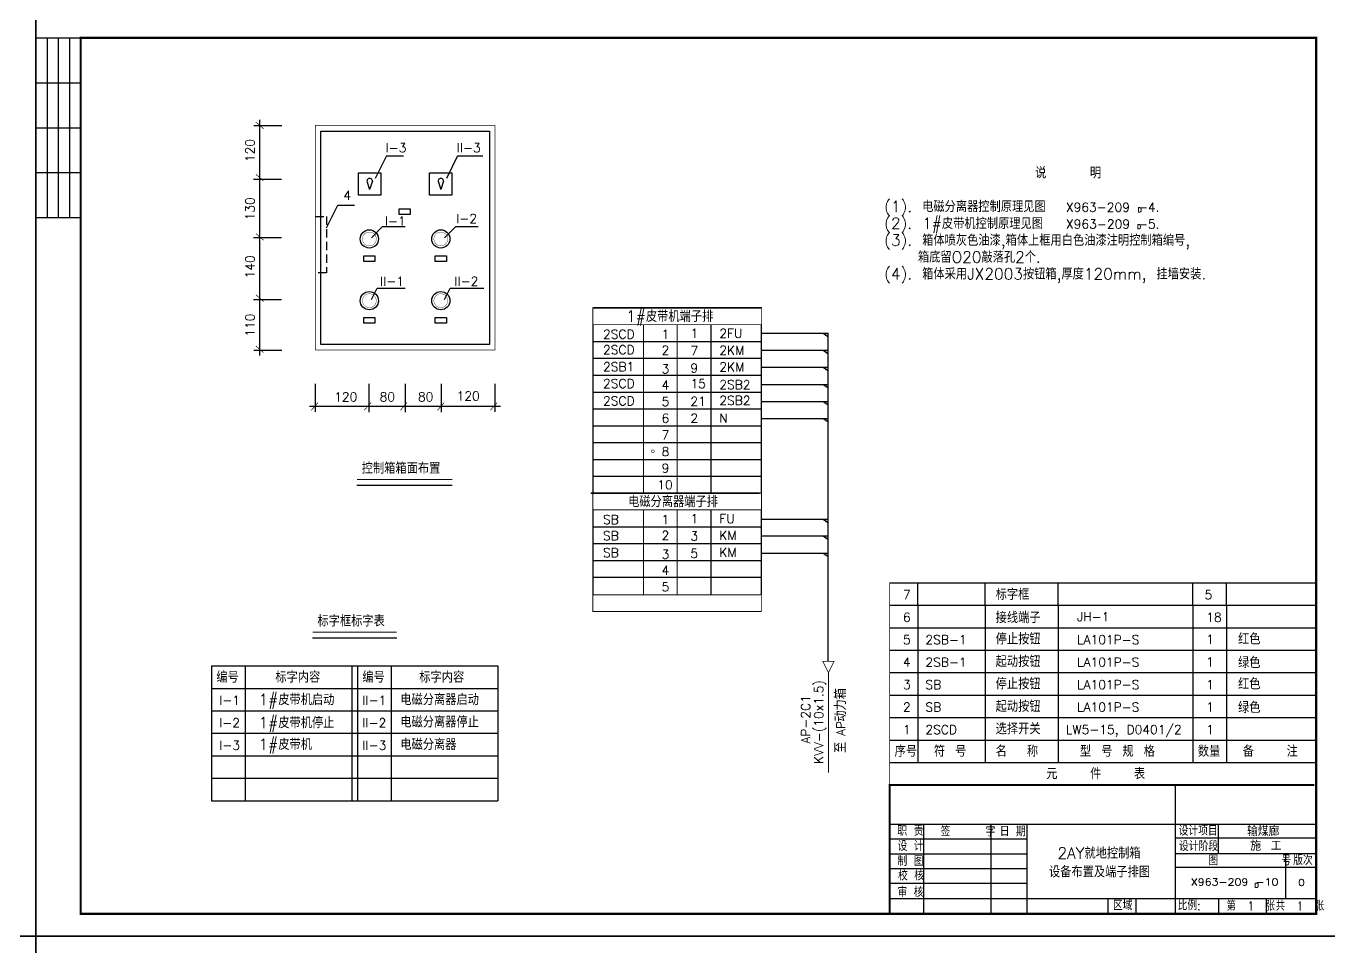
# Model space of a CAD drawing. Extents: x 385 to 3225, y -5 to 1635.
# Drawn here: x 2011 to 2591, y 810 to 1220 of the extents above; entities that cross this region are included whole.
import ezdxf

# ---------------------------------------------------------------- set-up
doc = ezdxf.new("R2010")
doc.units = 0
doc.header["$LTSCALE"] = 30
doc.header["$MEASUREMENT"] = 0
doc.linetypes.add('HIDDEN2', pattern=[0.1875, 0.125, -0.0625])
doc.layers.get('0').update_dxf_attribs({"linetype": 'CONTINUOUS'})
doc.layers.add('HZ', color=3, linetype='CONTINUOUS')
doc.layers.add('SY', color=1, linetype='HIDDEN2')
doc.styles.add('163', font='SimSun.ttf', dxfattribs={"width": 0.99})
doc.styles.add('HZ', font='txt', dxfattribs={"bigfont": 'hztxt'})

# ---------------------------------------------------------------- blocks, each defined once
blk = doc.blocks.new('*X2')
at = {"color": 0}
for p, q in [((257.8125, 176.25), (257.8125, 176.25)), ((258.125, 176.25), (258.125, 176.25)), ((258.28125, 175.9375), (258.28125, 175.9375)), ((258.4375, 176.25), (258.4375, 176.25)), ((258.59375, 175.9375), (258.59375, 175.9375)), ((258.75, 176.25), (258.75, 176.25)), ((258.75, 175.625), (258.75, 175.625)), ((258.90625, 175.9375), (258.90625, 175.9375)), ((259.0625, 176.25), (259.0625, 176.25)), ((259.0625, 175.625), (259.0625, 175.625)), ((259.21875, 175.9375), (259.21875, 175.9375)), ((259.21875, 175.3125), (259.21875, 175.3125)), ((259.375, 176.25), (259.375, 176.25)), ((259.375, 175.625), (259.375, 175.625)), ((259.53125, 175.9375), (259.53125, 175.9375)), ((259.53125, 175.3125), (259.53125, 175.3125)), ((259.6875, 176.25), (259.6875, 176.25)), ((259.6875, 175.625), (259.6875, 175.625)), ((259.6875, 175), (259.6875, 175))]:
    blk.add_line(p, q, dxfattribs=at)
blk = doc.blocks.new('网易电气')
blk.add_hatch(color=1).paths.add_polyline_path([(143, 252, 1), (142, 252, 1)])
at = {"color": 7}
for p, q in [((120, 234), (120, 264)), ((120, 264), (187, 264)), ((187, 234), (120, 234)), ((122, 236), (122, 262)), ((122, 262), (186, 262)), ((122, 250), (186, 250)), ((186, 236), (122, 236)), ((186, 262), (186, 236)), ((187, 264), (187, 234))]:
    blk.add_line(p, q, dxfattribs=at)
at = {"color": 3, "style": '163'}
for s, height, p in [('中国电气行业网络家园；因为专业，所以完美', 1.84, (126, 246)), ('=', 4, (133, 257)), ('编辑部：ivpinfo@service.netease.com', 1.63, (135, 241)), ('网易  NETEASE ', 3.2, (139, 257))]:
    blk.add_text(s, height=height, dxfattribs=at).set_placement(p)
at = {"color": 1, "style": '163'}
for s, height, p in [('网易  电气   co.163.com', 2.27, (134, 251)), ('本图纸由浩辰ICAD软件提供技术支持', 1.49, (138, 237))]:
    blk.add_text(s, height=height, dxfattribs=at).set_placement(p)
at = {"color": 3, "style": '163', "text_generation_flag": 2}
blk.add_text('=', height=4, dxfattribs=at).set_placement((174, 257))
blk = doc.blocks.new('电气图签')
at = {"xscale": 100, "yscale": 100, "zscale": 100}
blk.add_blockref('网易电气', (-8213, -22208), dxfattribs=at)

msp = doc.modelspace()

# ---------------------------------------------------------------- linework, layer by layer
for p, q in [((2015, 1225), (2015, 815)), ((2015, 815), (2015, 1225)), ((2015, 1215), (2035, 1215)), ((2020, 1215), (2020, 1135)), ((2025, 1215), (2025, 1135)), ((2030, 1215), (2030, 1135)), ((2015, 1195), (2035, 1195)), ((2114.52, 1178.51), (2114.52, 1073.51)), ((2015, 1175), (2035, 1175)), ((2112.02, 1176.01), (2124.52, 1176.01)), ((2141.92, 1173.51), (2216.92, 1173.51)), ((2141.92, 1078.51), (2141.92, 1173.51)), ((2216.92, 1173.51), (2216.92, 1078.51)), ((2171.13, 1162.44), (2166.13, 1152.44)), ((2171.13, 1162.44), (2178.63, 1162.44)), ((2202.78, 1162.44), (2197.78, 1152.44)), ((2202.81, 1162.43), (2214.02, 1162.43)), ((2015, 1155), (2035, 1155)), ((2158.63, 1154.94), (2168.63, 1154.94)), ((2158.63, 1144.94), (2158.63, 1154.94)), ((2168.63, 1154.94), (2168.63, 1144.94)), ((2190.28, 1144.94), (2190.28, 1154.94)), ((2190.28, 1154.94), (2200.28, 1154.94)), ((2200.28, 1154.94), (2200.28, 1144.94)), ((2111.88, 1152.07), (2124.4, 1152.07)), ((2162.42, 1151.17), (2163.63, 1147.44)), ((2164.85, 1151.17), (2163.63, 1147.44)), ((2194.06, 1151.17), (2195.28, 1147.44)), ((2196.49, 1151.17), (2195.28, 1147.44)), ((2168.63, 1144.94), (2158.63, 1144.94)), ((2200.28, 1144.94), (2190.28, 1144.94)), ((2144.42, 1130.44), (2149.42, 1140.44)), ((2149.42, 1140.44), (2156.92, 1140.44)), ((2176.7, 1136.38), (2176.7, 1138.88)), ((2176.7, 1138.88), (2181.7, 1138.88)), ((2181.7, 1138.88), (2181.7, 1136.38)), ((2015, 1135), (2035, 1135)), ((2164.42, 1126.01), (2169.42, 1131.01)), ((2169.42, 1131.01), (2179.42, 1131.01)), ((2181.7, 1136.38), (2176.7, 1136.38)), ((2196.92, 1126.01), (2201.92, 1131.01)), ((2201.92, 1131.01), (2211.92, 1131.01)), ((2111.88, 1126.15), (2124.4, 1126.15)), ((2160.99, 1117.98), (2165.99, 1117.98)), ((2160.99, 1115.48), (2160.99, 1117.98)), ((2165.99, 1115.48), (2160.99, 1115.48)), ((2165.99, 1117.98), (2165.99, 1115.48)), ((2192.81, 1115.48), (2192.81, 1117.98)), ((2192.81, 1117.98), (2197.81, 1117.98)), ((2197.81, 1115.48), (2192.81, 1115.48)), ((2197.81, 1117.98), (2197.81, 1115.48)), ((2164.42, 1098.51), (2166.92, 1103.51)), ((2166.92, 1103.51), (2179.42, 1103.51)), ((2196.92, 1098.51), (2199.42, 1103.51)), ((2199.42, 1103.51), (2214.42, 1103.51)), ((2111.88, 1098.44), (2124.4, 1098.44)), ((2160.99, 1087.98), (2160.99, 1090.48)), ((2160.99, 1090.48), (2165.99, 1090.48)), ((2165.99, 1090.48), (2165.99, 1087.98)), ((2192.81, 1090.48), (2197.81, 1090.48)), ((2192.81, 1087.98), (2192.81, 1090.48)), ((2197.81, 1090.48), (2197.81, 1087.98)), ((2165.99, 1087.98), (2160.99, 1087.98)), ((2197.81, 1087.98), (2192.81, 1087.98)), ((2262.99, 1087.32), (2262.99, 1012.32)), ((2315.49, 1087.32), (2315.49, 1012.32)), ((2337.99, 1087.32), (2337.99, 1012.32)), ((2262.99, 1079.82), (2337.99, 1079.82)), ((2337.9, 1083.49), (2367.83, 1083.49)), ((2365.48, 1083.48), (2367.55, 1082.06)), ((2112.02, 1076.01), (2124.52, 1076.01)), ((2216.92, 1078.51), (2141.92, 1078.51)), ((2337.9, 1075.9), (2367.83, 1075.9)), ((2365.48, 1075.89), (2367.55, 1074.47)), ((2262.99, 1072.32), (2337.99, 1072.32)), ((2337.9, 1068.31), (2367.83, 1068.31)), ((2365.48, 1068.31), (2367.55, 1066.88)), ((2262.99, 1064.82), (2337.99, 1064.82)), ((2139.42, 1061), (2139.42, 1048.5)), ((2163.3, 1060.91), (2163.3, 1048.4)), ((2179.4, 1060.91), (2179.4, 1048.4)), ((2195.5, 1060.91), (2195.5, 1048.4)), ((2219.42, 1061), (2219.42, 1048.5)), ((2262.99, 1057.32), (2337.99, 1057.32)), ((2337.9, 1060.73), (2367.83, 1060.73)), ((2365.48, 1060.72), (2367.55, 1059.29)), ((2136.92, 1051), (2221.92, 1051)), ((2262.99, 1049.82), (2337.99, 1049.82)), ((2337.9, 1053.14), (2367.83, 1053.14)), ((2365.48, 1053.13), (2367.55, 1051.71)), ((2337.9, 1045.55), (2367.83, 1045.55)), ((2365.48, 1045.54), (2367.55, 1044.12)), ((2262.99, 1042.32), (2337.99, 1042.32)), ((2262.99, 1034.82), (2337.99, 1034.82)), ((2262.99, 1027.32), (2337.99, 1027.32)), ((2157.93, 1015.86), (2200.43, 1015.86)), ((2262.99, 1019.82), (2337.99, 1019.82)), ((2262.98, 1004.82), (2262.98, 967.22)), ((2315.48, 1004.82), (2315.48, 967.22)), ((2337.98, 1004.82), (2337.98, 967.22)), ((2337.9, 1000.67), (2367.83, 1000.67)), ((2365.48, 1000.67), (2367.55, 999.24)), ((2262.98, 997.32), (2337.98, 997.32)), ((2337.9, 993.22), (2367.83, 993.22)), ((2365.48, 993.22), (2367.55, 991.79)), ((2262.98, 989.82), (2337.98, 989.82)), ((2262.98, 982.32), (2337.98, 982.32)), ((2337.9, 985.6), (2367.83, 985.6)), ((2365.48, 985.59), (2367.55, 984.17)), ((2262.98, 974.82), (2337.98, 974.82)), ((2395.11, 972.37), (2585.11, 972.37)), ((2407.61, 962.37), (2407.61, 972.37)), ((2437.61, 962.37), (2437.61, 972.37)), ((2470.11, 962.37), (2470.11, 972.37)), ((2530.11, 962.37), (2530.11, 972.37)), ((2545.11, 962.37), (2545.11, 972.37)), ((2545.11, 972.37), (2545.11, 972.37)), ((2395.11, 962.37), (2585.11, 962.37)), ((2407.61, 962.37), (2407.61, 892.37)), ((2437.61, 962.37), (2437.61, 892.37)), ((2470.11, 962.37), (2470.11, 892.37)), ((2530.11, 962.37), (2530.11, 892.37)), ((2545.11, 962.37), (2545.11, 892.37)), ((2395.11, 952.37), (2585.11, 952.37)), ((2138.2, 947.87), (2175.7, 947.87)), ((2395.11, 942.37), (2585.11, 942.37)), ((2093.2, 935.37), (2220.7, 935.37)), ((2093.2, 935.37), (2093.2, 875.37)), ((2108.2, 935.37), (2108.2, 875.37)), ((2155.7, 935.37), (2155.7, 875.37)), ((2158.2, 935.37), (2158.2, 875.37)), ((2173.2, 935.37), (2173.2, 875.37)), ((2220.7, 935.37), (2220.7, 875.37)), ((2395.11, 932.37), (2585.11, 932.37)), ((2093.2, 925.37), (2220.7, 925.37)), ((2395.11, 922.37), (2585.11, 922.37)), ((2093.2, 915.37), (2220.7, 915.37)), ((2395.11, 912.37), (2585.11, 912.37)), ((2093.2, 905.37), (2220.7, 905.37)), ((2395.11, 902.37), (2585.11, 902.37)), ((2093.2, 895.37), (2220.7, 895.37)), ((2395.11, 892.37), (2585.11, 892.37)), ((2093.2, 885.37), (2220.7, 885.37)), ((2093.2, 875.37), (2220.7, 875.37)), ((2395.49, 864.98), (2584.54, 864.98)), ((2015, 815), (1435, 815)), ((1435, 815), (2015, 815)), ((2015, 405), (2015, 815)), ((2015, 815), (2595, 815)), ((2015, 815), (2035, 815)), ((2015, 815), (2015, 405)), ((2595, 815), (2015, 815))]:
    msp.add_line(p, q)
for points, const_width in [([(2035, 825), (2035, 1215), (2585, 1215), (2585, 825), (2035, 825)], 1), ([(2112.97, 1177.5), (2116.4, 1174.5)], 0.3), ([(2139.42, 1076.01), (2139.42, 1176.01), (2219.42, 1176.01)], 0.3), ([(2139.42, 1076.01), (2219.42, 1076.01), (2219.42, 1176.01)], 0.3), ([(2112.97, 1154.26), (2116.4, 1151.26)], 0.3), ([(2112.97, 1127.9), (2116.4, 1124.9)], 0.3), ([(2112.97, 1100.64), (2116.4, 1097.64)], 0.3), ([(2263, 1087.31), (2263, 1094.81), (2338, 1094.81), (2338, 1087.31), (2263, 1087.31)], 0.4), ([(2285.5, 1087.31), (2285.5, 1012.31)], 0.4), ([(2300.5, 1087.31), (2300.5, 1012.31)], 0.4), ([(2367.69, 1083.49), (2367.69, 937.54)], 0.5), ([(2112.97, 1077.85), (2116.4, 1074.85)], 0.3), ([(2140.65, 1052.62), (2137.65, 1049.18)], 0.3), ([(2164.22, 1052.62), (2161.21, 1049.18)], 0.3), ([(2180.32, 1052.62), (2177.32, 1049.18)], 0.3), ([(2196.82, 1052.62), (2193.81, 1049.18)], 0.3), ([(2220.38, 1052.62), (2217.38, 1049.18)], 0.3), ([(2157.93, 1018.36), (2200.43, 1018.36)], 0.4), ([(2263.02, 1012.31), (2338.02, 1012.31), (2338.02, 1004.81), (2263.02, 1004.81), (2263.02, 1012.31)], 0.4), ([(2285.49, 1004.81), (2285.49, 967.22)], 0.4), ([(2300.49, 1004.81), (2300.49, 967.22)], 0.4), ([(2395.11, 962.37), (2395.11, 972.37)], 0.4), ([(2262.99, 967.06), (2337.99, 967.06), (2337.99, 959.56), (2262.99, 959.56), (2262.99, 967.06)], 0.4), ([(2395.11, 882.37), (2395.11, 962.37)], 0.4), ([(2138.2, 950.37), (2175.7, 950.37)], 0.4), ([(2365.36, 937.37), (2370.36, 937.37), (2367.86, 932.37), (2365.36, 937.37)], 0.3), ([(2367.86, 932.52), (2367.86, 887.89)], 0.5), ([(2584.16, 882.37), (2395.11, 882.37), (2395.11, 825)], 1)]:
    msp.add_lwpolyline(points, dxfattribs=dict(const_width=const_width))
for points, const_width in [([(2160.42, 1125.48, 1), (2166.57, 1125.48, 1)], 0.15), ([(2192.23, 1125.48, 1), (2198.38, 1125.48, 1)], 0.15), ([(2160.42, 1097.98, 1), (2166.57, 1097.98, 1)], 0.15), ([(2192.23, 1097.98, 1), (2198.38, 1097.98, 1)], 0.15), ([(2289.07, 1030.9, 1), (2290.32, 1030.9, 1)], 0.25)]:
    msp.add_lwpolyline(points, format="xyb", close=True, dxfattribs=dict(const_width=const_width))
for centre in [(2163.49, 1125.48), (2195.31, 1125.48), (2163.49, 1097.98), (2195.31, 1097.98)]:
    msp.add_circle(centre, 4.06)
for centre, radius, start, end in [((2163.64, 1151.22), 1.22, 357.80809, 182.19191), ((2076.74, 1154.55), 88.17, 357.80448, 357.80809), ((2195.28, 1151.22), 1.22, 357.80809, 182.19191), ((2108.39, 1154.55), 88.17, 357.80448, 357.80809)]:
    msp.add_arc(centre, radius, start, end)
for p in [(2263.37, 1094.82), (2263.75, 1094.82), (2264.13, 1094.82), (2264.51, 1094.82), (2264.89, 1094.82), (2265.27, 1094.82), (2265.65, 1094.82), (2266.03, 1094.82), (2266.41, 1094.82), (2266.79, 1094.82), (2267.17, 1094.82), (2267.55, 1094.82), (2267.93, 1094.82), (2268.31, 1094.82), (2268.69, 1094.82), (2269.08, 1094.82), (2269.46, 1094.82), (2269.84, 1094.82), (2270.22, 1094.82), (2270.6, 1094.82), (2270.98, 1094.82), (2271.36, 1094.82), (2271.74, 1094.82), (2272.12, 1094.82), (2272.5, 1094.82), (2272.88, 1094.82), (2273.26, 1094.82), (2273.64, 1094.82), (2274.02, 1094.82), (2274.4, 1094.82), (2274.78, 1094.82), (2275.16, 1094.82), (2275.54, 1094.82), (2275.92, 1094.82), (2276.3, 1094.82), (2276.68, 1094.82), (2277.06, 1094.82), (2277.44, 1094.82), (2277.82, 1094.82), (2278.2, 1094.82), (2278.58, 1094.82), (2278.96, 1094.82), (2279.34, 1094.82), (2279.72, 1094.82), (2280.1, 1094.82), (2280.49, 1094.82), (2280.87, 1094.82), (2281.25, 1094.82), (2281.63, 1094.82), (2282.01, 1094.82), (2282.39, 1094.82), (2282.77, 1094.82), (2283.15, 1094.82), (2283.53, 1094.82), (2283.91, 1094.82), (2284.29, 1094.82), (2284.67, 1094.82), (2285.05, 1094.82), (2285.43, 1094.82), (2285.81, 1094.82), (2286.19, 1094.82), (2286.57, 1094.82), (2286.95, 1094.82), (2287.33, 1094.82), (2287.71, 1094.82), (2288.09, 1094.82), (2288.47, 1094.82), (2288.85, 1094.82), (2289.23, 1094.82), (2289.61, 1094.82), (2289.99, 1094.82), (2290.37, 1094.82), (2290.75, 1094.82), (2291.13, 1094.82), (2291.51, 1094.82), (2291.89, 1094.82), (2292.28, 1094.82), (2292.66, 1094.82), (2293.04, 1094.82), (2293.42, 1094.82), (2293.8, 1094.82), (2294.18, 1094.82), (2294.56, 1094.82), (2294.94, 1094.82), (2295.32, 1094.82), (2295.7, 1094.82), (2296.08, 1094.82), (2296.46, 1094.82), (2296.84, 1094.82), (2297.22, 1094.82), (2297.6, 1094.82), (2297.98, 1094.82), (2298.36, 1094.82), (2298.74, 1094.82), (2299.12, 1094.82), (2299.5, 1094.82), (2299.88, 1094.82), (2300.26, 1094.82), (2300.64, 1094.82), (2301.02, 1094.82), (2301.4, 1094.82), (2301.78, 1094.82), (2302.16, 1094.82), (2302.54, 1094.82), (2302.92, 1094.82), (2303.3, 1094.82), (2303.68, 1094.82), (2304.07, 1094.82), (2304.45, 1094.82), (2304.83, 1094.82), (2305.21, 1094.82), (2305.59, 1094.82), (2305.97, 1094.82), (2306.35, 1094.82), (2306.73, 1094.82), (2307.11, 1094.82), (2307.49, 1094.82), (2307.87, 1094.82), (2308.25, 1094.82), (2308.63, 1094.82), (2309.01, 1094.82), (2309.39, 1094.82), (2309.77, 1094.82), (2310.15, 1094.82), (2310.53, 1094.82), (2310.91, 1094.82), (2311.29, 1094.82), (2311.67, 1094.82), (2312.05, 1094.82), (2312.43, 1094.82), (2312.81, 1094.82), (2313.19, 1094.82), (2313.57, 1094.82), (2313.95, 1094.82), (2314.33, 1094.82), (2314.71, 1094.82), (2315.09, 1094.82), (2315.47, 1094.82), (2315.86, 1094.82), (2316.24, 1094.82), (2316.62, 1094.82), (2317, 1094.82), (2317.38, 1094.82), (2317.76, 1094.82), (2318.14, 1094.82), (2318.52, 1094.82), (2318.9, 1094.82), (2319.28, 1094.82), (2319.66, 1094.82), (2320.04, 1094.82), (2320.42, 1094.82), (2320.8, 1094.82), (2321.18, 1094.82), (2321.56, 1094.82), (2321.94, 1094.82), (2322.32, 1094.82), (2322.7, 1094.82), (2323.08, 1094.82), (2323.46, 1094.82), (2323.84, 1094.82), (2324.22, 1094.82), (2324.6, 1094.82), (2324.98, 1094.82), (2325.36, 1094.82), (2325.74, 1094.82), (2326.12, 1094.82), (2326.5, 1094.82), (2326.88, 1094.82), (2327.26, 1094.82), (2327.65, 1094.82), (2328.03, 1094.82), (2328.41, 1094.82), (2328.79, 1094.82), (2329.17, 1094.82), (2329.55, 1094.82), (2329.93, 1094.82), (2330.31, 1094.82), (2330.69, 1094.82), (2331.07, 1094.82), (2331.45, 1094.82), (2331.83, 1094.82), (2332.21, 1094.82), (2332.59, 1094.82), (2332.97, 1094.82), (2333.35, 1094.82), (2333.73, 1094.82), (2334.11, 1094.82), (2334.49, 1094.82), (2334.87, 1094.82), (2335.25, 1094.82), (2335.63, 1094.82), (2336.01, 1094.82), (2336.39, 1094.82), (2336.77, 1094.82), (2337.15, 1094.82), (2337.53, 1094.82), (2337.91, 1094.82), (2262.41, 1012.32), (2262.79, 1012.32), (2263.17, 1012.32), (2263.55, 1012.32), (2263.93, 1012.32), (2264.31, 1012.32), (2264.69, 1012.32), (2265.07, 1012.32), (2265.45, 1012.32), (2265.83, 1012.32), (2266.22, 1012.32), (2266.6, 1012.32), (2266.98, 1012.32), (2267.36, 1012.32), (2267.74, 1012.32), (2268.12, 1012.32), (2268.5, 1012.32), (2268.88, 1012.32), (2269.26, 1012.32), (2269.64, 1012.32), (2270.02, 1012.32), (2270.4, 1012.32), (2270.78, 1012.32), (2271.16, 1012.32), (2271.54, 1012.32), (2271.92, 1012.32), (2272.3, 1012.32), (2272.68, 1012.32), (2273.06, 1012.32), (2273.44, 1012.32), (2273.82, 1012.32), (2274.2, 1012.32), (2274.58, 1012.32), (2274.96, 1012.32), (2275.34, 1012.32), (2275.72, 1012.32), (2276.1, 1012.32), (2276.48, 1012.32), (2276.86, 1012.32), (2277.24, 1012.32), (2277.62, 1012.32), (2278.01, 1012.32), (2278.39, 1012.32), (2278.77, 1012.32), (2279.15, 1012.32), (2279.53, 1012.32), (2279.91, 1012.32), (2280.29, 1012.32), (2280.67, 1012.32), (2281.05, 1012.32), (2281.43, 1012.32), (2281.81, 1012.32), (2282.19, 1012.32), (2282.57, 1012.32), (2282.95, 1012.32), (2283.33, 1012.32), (2283.71, 1012.32), (2284.09, 1012.32), (2284.47, 1012.32), (2284.85, 1012.32), (2285.23, 1012.32), (2285.61, 1012.32), (2285.99, 1012.32), (2286.37, 1012.32), (2286.75, 1012.32), (2287.13, 1012.32), (2287.51, 1012.32), (2287.89, 1012.32), (2288.27, 1012.32), (2288.65, 1012.32), (2289.03, 1012.32), (2289.42, 1012.32), (2289.8, 1012.32), (2290.18, 1012.32), (2290.56, 1012.32), (2290.94, 1012.32), (2291.32, 1012.32), (2291.7, 1012.32), (2292.08, 1012.32), (2292.46, 1012.32), (2292.84, 1012.32), (2293.22, 1012.32), (2293.6, 1012.32), (2293.98, 1012.32), (2294.36, 1012.32), (2294.74, 1012.32), (2295.12, 1012.32), (2295.5, 1012.32), (2295.88, 1012.32), (2296.26, 1012.32), (2296.64, 1012.32), (2297.02, 1012.32), (2297.4, 1012.32), (2297.78, 1012.32), (2298.16, 1012.32), (2298.54, 1012.32), (2298.92, 1012.32), (2299.3, 1012.32), (2299.68, 1012.32), (2300.06, 1012.32), (2300.44, 1012.32), (2300.82, 1012.32), (2301.21, 1012.32), (2301.59, 1012.32), (2301.97, 1012.32), (2302.35, 1012.32), (2302.73, 1012.32), (2303.11, 1012.32), (2303.49, 1012.32), (2303.87, 1012.32), (2304.25, 1012.32), (2304.63, 1012.32), (2305.01, 1012.32), (2305.39, 1012.32), (2305.77, 1012.32), (2306.15, 1012.32), (2306.53, 1012.32), (2306.91, 1012.32), (2307.29, 1012.32), (2307.67, 1012.32), (2308.05, 1012.32), (2308.43, 1012.32), (2308.81, 1012.32), (2309.19, 1012.32), (2309.57, 1012.32), (2309.95, 1012.32), (2310.33, 1012.32), (2310.71, 1012.32), (2311.09, 1012.32), (2311.47, 1012.32), (2311.85, 1012.32), (2312.23, 1012.32), (2312.61, 1012.32), (2313, 1012.32), (2313.38, 1012.32), (2313.76, 1012.32), (2314.14, 1012.32), (2314.52, 1012.32), (2314.9, 1012.32), (2315.28, 1012.32), (2315.66, 1012.32), (2316.04, 1012.32), (2316.42, 1012.32), (2316.8, 1012.32), (2317.18, 1012.32), (2317.56, 1012.32), (2317.94, 1012.32), (2318.32, 1012.32), (2318.7, 1012.32), (2319.08, 1012.32), (2319.46, 1012.32), (2319.84, 1012.32), (2320.22, 1012.32), (2320.6, 1012.32), (2320.98, 1012.32), (2321.36, 1012.32), (2321.74, 1012.32), (2322.12, 1012.32), (2322.5, 1012.32), (2322.88, 1012.32), (2323.26, 1012.32), (2323.64, 1012.32), (2324.02, 1012.32), (2324.4, 1012.32), (2324.79, 1012.32), (2325.17, 1012.32), (2325.55, 1012.32), (2325.93, 1012.32), (2326.31, 1012.32), (2326.69, 1012.32), (2327.07, 1012.32), (2327.45, 1012.32), (2327.83, 1012.32), (2328.21, 1012.32), (2328.59, 1012.32), (2328.97, 1012.32), (2329.35, 1012.32), (2329.73, 1012.32), (2330.11, 1012.32), (2330.49, 1012.32), (2330.87, 1012.32), (2331.25, 1012.32), (2331.63, 1012.32), (2332.01, 1012.32), (2332.39, 1012.32), (2332.77, 1012.32), (2333.15, 1012.32), (2333.53, 1012.32), (2333.91, 1012.32), (2334.29, 1012.32), (2334.67, 1012.32), (2335.05, 1012.32), (2335.43, 1012.32), (2335.81, 1012.32), (2336.19, 1012.32), (2336.58, 1012.32), (2336.96, 1012.32)]:
    msp.add_point(p)
at = {"layer": 'HZ', "color": 3}
for p, q in [((2522.19, 882.15), (2522.19, 825)), ((2410.24, 864.98), (2410.24, 825)), ((2440.12, 864.98), (2440.12, 826.91)), ((2440.13, 864.98), (2440.13, 825)), ((2456.23, 864.98), (2456.23, 825)), ((2541.58, 851.92), (2541.58, 864.98)), ((2585.13, 858.63), (2522.19, 858.63)), ((2456.23, 858.26), (2395.11, 858.26)), ((2456.23, 851.54), (2395.11, 851.54)), ((2522.19, 851.92), (2585.13, 851.92)), ((2571.42, 831.76), (2571.42, 851.92)), ((2395.11, 845.2), (2456.23, 845.2)), ((2585.13, 845.57), (2522.19, 845.57)), ((2456.23, 838.48), (2395.11, 838.48)), ((2395.11, 831.76), (2585.13, 831.76)), ((2492.34, 825), (2492.34, 831.76)), ((2504.65, 831.76), (2504.65, 825)), ((2541.58, 831.76), (2541.58, 825)), ((2562.85, 825), (2562.85, 831.76))]:
    msp.add_line(p, q, dxfattribs=at)
at = {"layer": 'SY'}
for p, q in [((2139.42, 1135.44), (2144.42, 1135.44)), ((2144.42, 1135.44), (2144.42, 1110.44)), ((2144.42, 1110.44), (2139.42, 1110.44))]:
    msp.add_line(p, q, dxfattribs=at)

# ---------------------------------------------------------------- block references
at = {"xscale": 8.100000000000001e-08, "yscale": 8.100000000000001e-08, "zscale": 8.100000000000001e-08}
msp.add_blockref('电气图签', (2163.64, 1151.22), dxfattribs=at)
for p in [(2108, 907.07), (2108, 899.48), (2108, 891.89), (2108, 884.3), (2108, 876.72), (2108, 869.13), (2108, 824.25), (2108, 816.8), (2108, 809.18)]:
    msp.add_blockref('*X2', p)

# ---------------------------------------------------------------- texts
at = {"style": 'HZ'}
for s, height, p in [('120', 4, (2112.38, 1159.69)), ('130', 4, (2112.38, 1133.77)), ('140', 4, (2112.38, 1107.86)), ('110', 4, (2112.38, 1081.94)), ('KVV-(10x1.5)', 4, (2365.56, 891.66)), ('至  动力箱', 5, (2375.72, 896.61)), ('AP-2C1', 4, (2359.68, 900.74)), ('AP', 4, (2375.38, 904.16))]:
    msp.add_text(s, height=height, rotation=90, dxfattribs=at).set_placement(p)
for s, height, p in [('I-3', 4, (2170.77, 1164.05)), ('II-3', 4, (2202.41, 1164.05)), ('说    明', 5, (2459.89, 1152.43)), ('4', 4, (2151.92, 1142.94)), ('(1). 电磁分离器控制原理见图', 5, (2392.7, 1137.4)), ('X963-209 -4.', 4, (2473.6, 1137.57)), ('D', 2, (2505.59, 1137.4)), ('I-1', 4, (2170.41, 1131.42)), ('I-2', 4, (2202.18, 1132.53)), ('(2). 1#皮带机控制原理见图', 5, (2392.7, 1129.9)), ('X963-209 -5.', 4, (2473.63, 1130.07)), ('D', 2, (2505.2, 1129.9)), ('(3). 箱体喷灰色油漆,箱体上框用白色油漆注明控制箱编号,', 5, (2392.7, 1122.4)), ('箱底留O20敲落孔2个.', 5, (2407.7, 1114.9)), ('II-1', 4, (2168.27, 1104.59)), ('II-2', 4, (2201.36, 1104.59)), ('(4). 箱体采用JX2003按钮箱,厚度120mm, 挂墙安装.', 5, (2392.7, 1107.4)), ('1#皮带机端子排', 5, (2277.81, 1088.54)), ('2SCD', 4, (2267.53, 1081.05)), ('1', 4, (2293.58, 1081.05)), ('1', 4, (2306.44, 1081.41)), ('2FU', 4, (2319.3, 1081.41)), ('2SCD', 4, (2267.53, 1074.14)), ('2', 4, (2293.58, 1073.94)), ('7', 4, (2306.44, 1073.72)), ('2KM', 4, (2319.3, 1073.94)), ('2SB1', 4, (2267.53, 1066.55)), ('3', 4, (2293.58, 1065.6)), ('9', 4, (2306.44, 1065.98)), ('2KM', 4, (2319.3, 1066.48)), ('2SCD', 4, (2267.53, 1059.09)), ('4', 4, (2293.58, 1058.49)), ('15', 4, (2306.44, 1059.02)), ('2SB2', 4, (2319.3, 1058.6)), ('120', 4, (2147.82, 1053.15)), ('80', 4, (2168.07, 1053.15)), ('80', 4, (2185.14, 1053.15)), ('120', 4, (2202.36, 1053.54)), ('2SCD', 4, (2267.53, 1051.36)), ('5', 4, (2293.58, 1051.08)), ('21', 4, (2306.44, 1051.14)), ('2SB2', 4, (2319.3, 1051.55)), ('6', 4, (2293.58, 1043.66)), ('2', 4, (2306.44, 1043.67)), ('N', 4, (2319.3, 1043.67)), ('7', 4, (2293.58, 1036.24)), ('8', 4, (2293.58, 1028.83)), ('控制箱箱面布置', 5, (2160.11, 1020.9)), ('9', 4, (2293.58, 1021.41)), ('10', 4, (2291.72, 1013.99)), ('电磁分离器端子排', 5, (2278.68, 1006.04)), ('SB', 4, (2267.53, 998.55)), ('1', 4, (2293.57, 998.55)), ('1', 4, (2306.43, 998.91)), ('FU', 4, (2319.3, 998.91)), ('SB', 4, (2267.53, 991.31)), ('2', 4, (2293.57, 991.44)), ('3', 4, (2306.43, 991.22)), ('KM', 4, (2319.3, 991.44)), ('SB', 4, (2267.53, 983.8)), ('3', 4, (2293.57, 983.1)), ('5', 4, (2306.43, 983.48)), ('KM', 4, (2319.3, 983.98)), ('4', 4, (2293.57, 975.99)), ('5', 4, (2293.57, 968.58)), ('7', 4, (2401.04, 965.04)), ('标字框', 5, (2442.3, 964.75)), ('5', 4, (2535.29, 965.04)), ('标字框标字表', 5, (2140.38, 952.9)), ('6', 4, (2401.04, 955.04)), ('接线端子', 5, (2442.3, 954.4)), ('JH-1', 4, (2478.54, 955.24)), ('18', 4, (2536.04, 955.04)), ('5', 4, (2401.04, 945.04)), ('2SB-1', 4, (2411.04, 945.04)), ('停止按钮', 5, (2442.3, 944.9)), ('LA101P-S', 4, (2478.54, 945.04)), ('1', 4, (2536.04, 945.23)), ('红色', 5, (2550.19, 944.9)), ('起动按钮', 5, (2442.3, 934.9)), ('绿色', 5, (2550.19, 934.4)), ('4', 4, (2401.04, 935.04)), ('2SB-1', 4, (2411.04, 935.04)), ('LA101P-S', 4, (2478.54, 935.04)), ('1', 4, (2536.04, 935.18)), ('编号', 5, (2095.38, 927.9)), ('标字内容', 5, (2121.65, 927.9)), ('编号', 5, (2160.38, 927.9)), ('标字内容', 5, (2185.71, 927.9)), ('3', 4, (2401.04, 925.04)), ('SB', 4, (2411.04, 925.04)), ('停止按钮', 5, (2442.3, 924.9)), ('LA101P-S', 4, (2478.54, 925.04)), ('1', 4, (2536.04, 925.04)), ('红色', 5, (2550.19, 924.9)), ('1#皮带机启动', 5, (2114.15, 917.9)), ('电磁分离器启动', 5, (2177.27, 917.9)), ('I-1', 4, (2096.63, 918.04)), ('II-1', 4, (2160.39, 918.04)), ('2', 4, (2401.04, 915.04)), ('SB', 4, (2411.04, 915.04)), ('起动按钮', 5, (2442.3, 914.9)), ('LA101P-S', 4, (2478.54, 915.04)), ('1', 4, (2536.04, 915.04)), ('绿色', 5, (2550.19, 914.4)), ('I-2', 4, (2096.63, 908.04)), ('1#皮带机停止', 5, (2114.15, 907.62)), ('II-2', 4, (2160.39, 908.04)), ('电磁分离器停止', 5, (2177.27, 907.93)), ('1', 4, (2401.04, 905.04)), ('2SCD', 4, (2411.04, 905.04)), ('选择开关', 5, (2442.3, 904.9)), ('LW5-15, D0401/2', 4, (2473.54, 905.04)), ('1', 4, (2536.04, 905.04)), ('I-3', 4, (2096.63, 898.04)), ('1#皮带机', 5, (2114.15, 897.97)), ('II-3', 4, (2160.39, 898.04)), ('电磁分离器', 5, (2177.27, 897.93)), ('序号', 5, (2397.3, 894.9)), ('符 号', 5, (2414.8, 894.9)), ('名  称', 5, (2442.3, 894.9)), ('型 号 规 格', 5, (2479.8, 894.9)), ('数量', 5, (2532.3, 894.9)), ('备   注', 5, (2552.3, 894.9)), ('元   件   表', 5, (2464.8, 884.9)), ('2AY就地控制箱', 5, (2469.83, 849.55)), ('设备布置及端子排图', 5, (2466.04, 841.21))]:
    msp.add_text(s, height=height, dxfattribs=at).set_placement(p)
at = {"style": 'HZ', "width": 1.2}
for s, height, p in [('输煤廊', 4, (2554.23, 859.63)), ('施 工', 4, (2555.68, 853.16)), ('X963-209 -10', 3, (2529.17, 837.65)), ('D', 2, (2557.37, 836.67)), ('0', 3, (2576.89, 837.43))]:
    msp.add_text(s, height=height, dxfattribs=at).set_placement(p)
at = {"layer": 'HZ', "color": 3, "style": 'HZ'}
for s, height, width, p in [('职 责', 4.034, 0.8, (2398.58, 859.79)), ('设计项目', 4.034, 0.8, (2523.74, 859.87)), ('签     字', 4.034, 0.8, (2417.81, 859.51)), ('日 期', 4.034, 0.8, (2444.11, 859.56)), ('设 计', 4.034, 0.8, (2398.59, 853.04)), ('设计阶段', 4.034, 0.8, (2523.92, 852.99)), ('制 图', 4.034, 0.8, (2398.59, 846.32)), ('图         号', 4.0337, 0.8, (2537.05, 846.68)), ('版次', 4.034, 0.8, (2574.75, 846.77)), ('校 核', 4.034, 0.8, (2398.81, 839.88)), ('审 核', 4.034, 0.8, (2398.59, 832.5)), ('区域', 4.034, 0.8, (2494.5, 826.64)), ('比例:', 4.034, 0.8, (2523.3, 826.63)), ('第  1  张', 4.034, 0.75, (2545.12, 826.41)), ('共  1  张', 4.034, 0.75, (2567, 826.43))]:
    msp.add_text(s, height=height, dxfattribs=dict(at, width=width)).set_placement(p)

doc.saveas('drawing.dxf')
